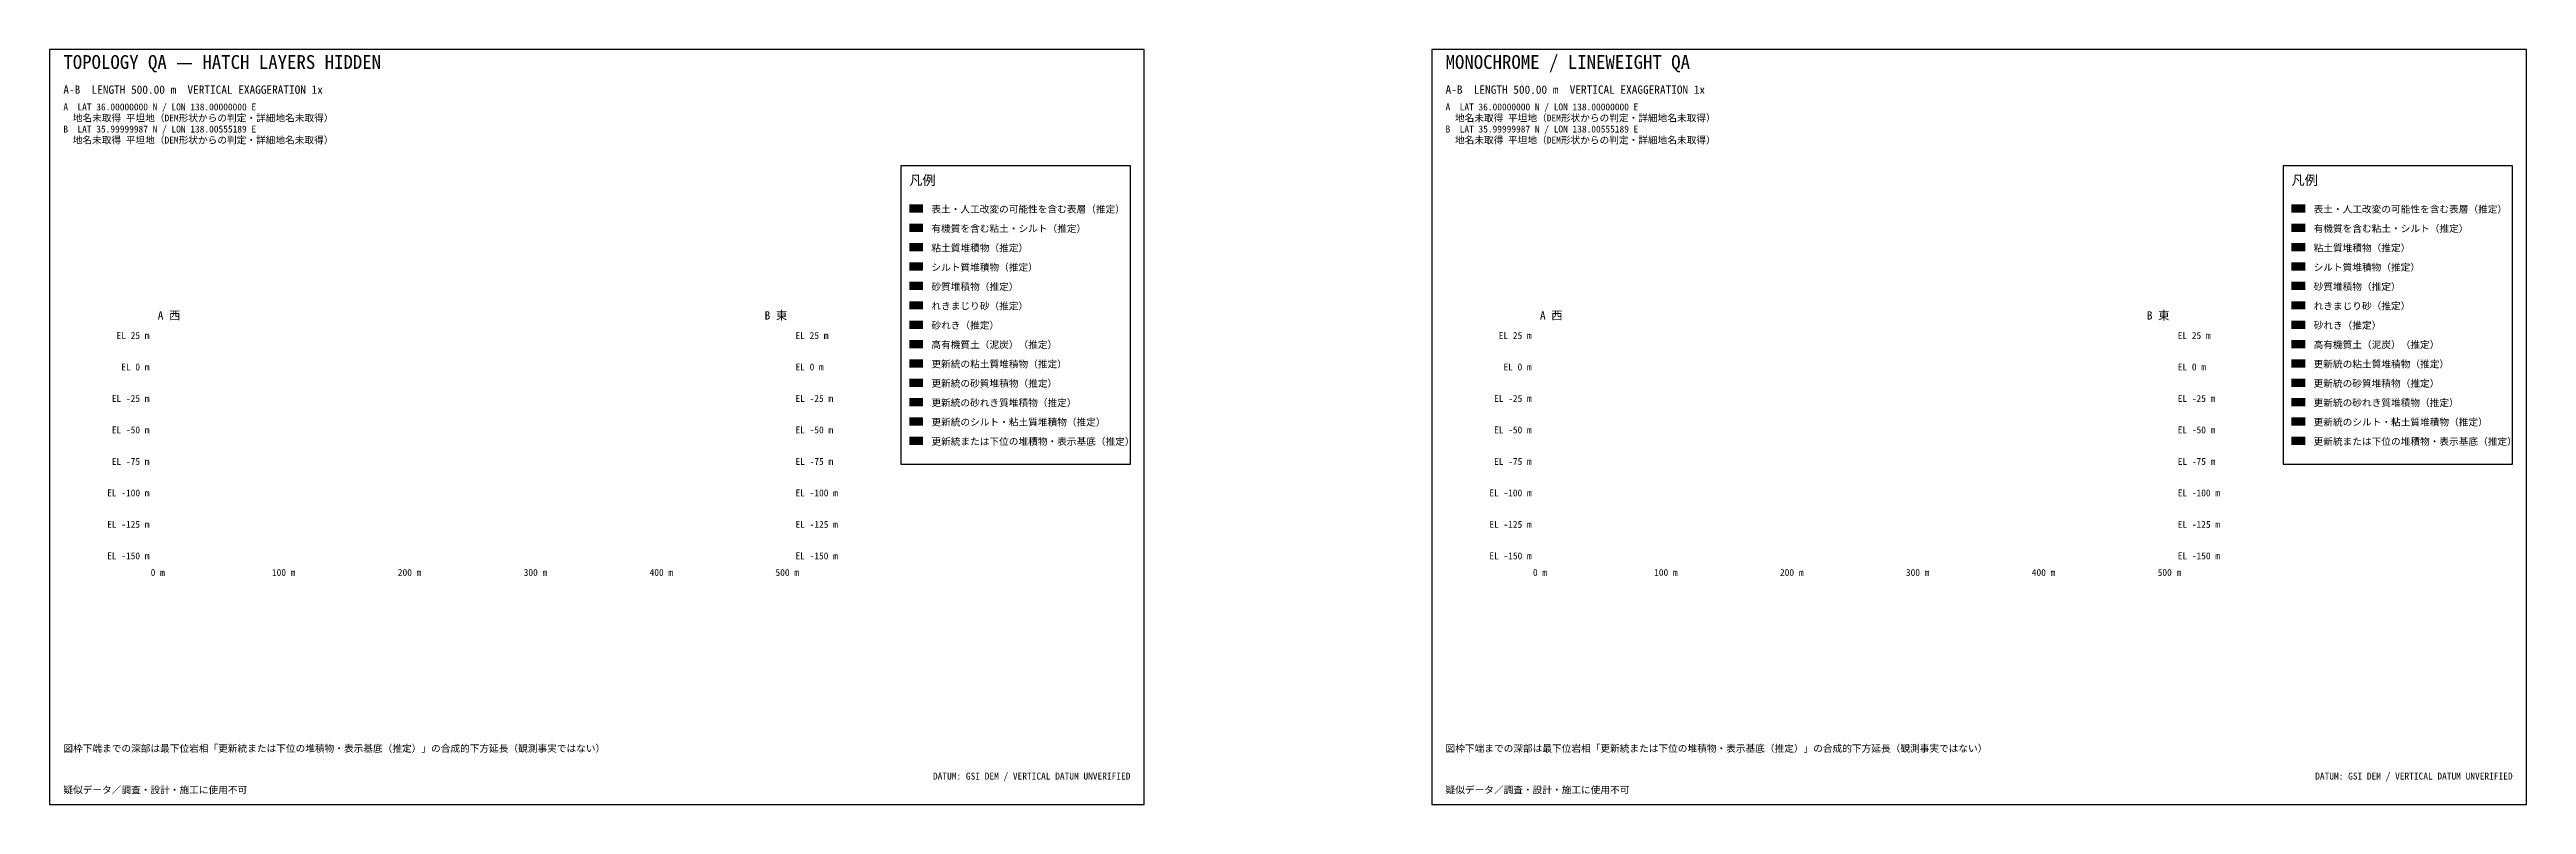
# Model space of a CAD drawing. Extents: x -26 to 2908, y -157 to 285.
# Drawn here: x 2012 to 2908, y 12 to 285 of the extents above; entities that cross this region are included whole.
import ezdxf
from ezdxf.enums import TextEntityAlignment as Align

# ---------------------------------------------------------------- set-up
doc = ezdxf.new("R2010")
doc.units = 0
doc.header["$MEASUREMENT"] = 0
doc.layers.add('91_モデル空間図面_GEO_MONOCHROME_QA', color=7, linetype='Continuous')
doc.layers.add('91_モデル空間図面_GEO_TOPOLOGY_QA', color=7, linetype='Continuous')
doc.styles.add('MS_GOTHIC', font='MS Gothic.ttf')

msp = doc.modelspace()

# ---------------------------------------------------------------- linework, layer by layer
at = {"layer": '91_モデル空間図面_GEO_MONOCHROME_QA', "linetype": 'Continuous'}
for points in [[(2512, 12), (2908, 12), (2908, 285), (2512, 285)], [(2820, 135), (2903, 135), (2903, 243), (2820, 243)]]:
    msp.add_lwpolyline(points, close=True, dxfattribs=at)
at = {"layer": '91_モデル空間図面_GEO_MONOCHROME_QA', "color": 252, "linetype": 'Continuous', "true_color": 0x848484}
msp.add_solid([(2823, 226), (2828, 226), (2823, 229), (2828, 229)], dxfattribs=at)
at = {"layer": '91_モデル空間図面_GEO_MONOCHROME_QA', "color": 252, "linetype": 'Continuous', "true_color": 0x858585}
for points in [[(2823, 219), (2828, 219), (2823, 222), (2828, 222)], [(2823, 170), (2828, 170), (2823, 173), (2828, 173)]]:
    msp.add_solid(points, dxfattribs=at)
at = {"layer": '91_モデル空間図面_GEO_MONOCHROME_QA', "color": 253, "linetype": 'Continuous', "true_color": 0xa1a1a1}
msp.add_solid([(2823, 212), (2828, 212), (2823, 215), (2828, 215)], dxfattribs=at)
at = {"layer": '91_モデル空間図面_GEO_MONOCHROME_QA', "color": 253, "linetype": 'Continuous', "true_color": 0xa8a8a8}
msp.add_solid([(2823, 205), (2828, 205), (2823, 208), (2828, 208)], dxfattribs=at)
at = {"layer": '91_モデル空間図面_GEO_MONOCHROME_QA', "color": 9, "linetype": 'Continuous', "true_color": 0xbcbcbc}
msp.add_solid([(2823, 198), (2828, 198), (2823, 201), (2828, 201)], dxfattribs=at)
at = {"layer": '91_モデル空間図面_GEO_MONOCHROME_QA', "color": 253, "linetype": 'Continuous', "true_color": 0xa0a0a0}
msp.add_solid([(2823, 191), (2828, 191), (2823, 194), (2828, 194)], dxfattribs=at)
at = {"layer": '91_モデル空間図面_GEO_MONOCHROME_QA', "color": 252, "linetype": 'Continuous', "true_color": 0x8c8c8c}
msp.add_solid([(2823, 184), (2828, 184), (2823, 187), (2828, 187)], dxfattribs=at)
at = {"layer": '91_モデル空間図面_GEO_MONOCHROME_QA', "color": 251, "linetype": 'Continuous', "true_color": 0x5c5c5c}
msp.add_solid([(2823, 177), (2828, 177), (2823, 180), (2828, 180)], dxfattribs=at)
at = {"layer": '91_モデル空間図面_GEO_MONOCHROME_QA', "color": 253, "linetype": 'Continuous', "true_color": 0xa5a5a5}
msp.add_solid([(2823, 163), (2828, 163), (2823, 166), (2828, 166)], dxfattribs=at)
at = {"layer": '91_モデル空間図面_GEO_MONOCHROME_QA', "color": 8, "linetype": 'Continuous', "true_color": 0x7c7c7c}
msp.add_solid([(2823, 156), (2828, 156), (2823, 159), (2828, 159)], dxfattribs=at)
at = {"layer": '91_モデル空間図面_GEO_MONOCHROME_QA', "color": 8, "linetype": 'Continuous', "true_color": 0x7b7b7b}
msp.add_solid([(2823, 149), (2828, 149), (2823, 152), (2828, 152)], dxfattribs=at)
at = {"layer": '91_モデル空間図面_GEO_MONOCHROME_QA', "color": 251, "linetype": 'Continuous', "true_color": 0x676767}
msp.add_solid([(2823, 142), (2828, 142), (2823, 145), (2828, 145)], dxfattribs=at)
at = {"layer": '91_モデル空間図面_GEO_TOPOLOGY_QA', "linetype": 'Continuous'}
for points in [[(2012, 12), (2408, 12), (2408, 285), (2012, 285)], [(2320, 135), (2403, 135), (2403, 243), (2320, 243)]]:
    msp.add_lwpolyline(points, close=True, dxfattribs=at)
at = {"layer": '91_モデル空間図面_GEO_TOPOLOGY_QA', "color": 45, "linetype": 'Continuous', "true_color": 0x9b805e}
msp.add_solid([(2323, 226), (2328, 226), (2323, 229), (2328, 229)], dxfattribs=at)
at = {"layer": '91_モデル空間図面_GEO_TOPOLOGY_QA', "color": 8, "linetype": 'Continuous', "true_color": 0x7f8b7a}
msp.add_solid([(2323, 219), (2328, 219), (2323, 222), (2328, 222)], dxfattribs=at)
at = {"layer": '91_モデル空間図面_GEO_TOPOLOGY_QA', "color": 253, "linetype": 'Continuous', "true_color": 0x98a6a3}
msp.add_solid([(2323, 212), (2328, 212), (2323, 215), (2328, 215)], dxfattribs=at)
at = {"layer": '91_モデル空間図面_GEO_TOPOLOGY_QA', "color": 253, "linetype": 'Continuous', "true_color": 0xaaa99d}
msp.add_solid([(2323, 205), (2328, 205), (2323, 208), (2328, 208)], dxfattribs=at)
at = {"layer": '91_モデル空間図面_GEO_TOPOLOGY_QA', "color": 43, "linetype": 'Continuous', "true_color": 0xd6bd76}
msp.add_solid([(2323, 198), (2328, 198), (2323, 201), (2328, 201)], dxfattribs=at)
at = {"layer": '91_モデル空間図面_GEO_TOPOLOGY_QA', "color": 33, "linetype": 'Continuous', "true_color": 0xbf9b69}
msp.add_solid([(2323, 191), (2328, 191), (2323, 194), (2328, 194)], dxfattribs=at)
at = {"layer": '91_モデル空間図面_GEO_TOPOLOGY_QA', "color": 45, "linetype": 'Continuous', "true_color": 0xaa8564}
msp.add_solid([(2323, 184), (2328, 184), (2323, 187), (2328, 187)], dxfattribs=at)
at = {"layer": '91_モデル空間図面_GEO_TOPOLOGY_QA', "color": 251, "linetype": 'Continuous', "true_color": 0x665b45}
msp.add_solid([(2323, 177), (2328, 177), (2323, 180), (2328, 180)], dxfattribs=at)
at = {"layer": '91_モデル空間図面_GEO_TOPOLOGY_QA', "color": 252, "linetype": 'Continuous', "true_color": 0x7d8988}
msp.add_solid([(2323, 170), (2328, 170), (2323, 173), (2328, 173)], dxfattribs=at)
at = {"layer": '91_モデル空間図面_GEO_TOPOLOGY_QA', "color": 33, "linetype": 'Continuous', "true_color": 0xb8a477}
msp.add_solid([(2323, 163), (2328, 163), (2323, 166), (2328, 166)], dxfattribs=at)
at = {"layer": '91_モデル空間図面_GEO_TOPOLOGY_QA', "color": 35, "linetype": 'Continuous', "true_color": 0x92765f}
msp.add_solid([(2323, 156), (2328, 156), (2323, 159), (2328, 159)], dxfattribs=at)
at = {"layer": '91_モデル空間図面_GEO_TOPOLOGY_QA', "color": 8, "linetype": 'Continuous', "true_color": 0x747f7d}
msp.add_solid([(2323, 149), (2328, 149), (2323, 152), (2328, 152)], dxfattribs=at)
at = {"layer": '91_モデル空間図面_GEO_TOPOLOGY_QA', "color": 251, "linetype": 'Continuous', "true_color": 0x666866}
msp.add_solid([(2323, 142), (2328, 142), (2323, 145), (2328, 145)], dxfattribs=at)

# ---------------------------------------------------------------- texts
at = {"layer": '91_モデル空間図面_GEO_MONOCHROME_QA', "linetype": 'Continuous', "style": 'MS_GOTHIC'}
for s, height, p in [('MONOCHROME / LINEWEIGHT QA', 5, (2517, 278)), ('A-B  LENGTH 500.00 m  VERTICAL EXAGGERATION 1x', 3, (2517, 269)), ('A  LAT 36.00000000 N / LON 138.00000000 E', 2.5, (2517, 263)), ('  地名未取得 平坦地（DEM形状からの判定・詳細地名未取得）', 2.5, (2517, 259)), ('B  LAT 35.99999987 N / LON 138.00555189 E', 2.5, (2517, 255)), ('  地名未取得 平坦地（DEM形状からの判定・詳細地名未取得）', 2.5, (2517, 251)), ('凡例', 3.5, (2823, 236)), ('表土・人工改変の可能性を含む表層（推定）', 2.5, (2831, 226)), ('有機質を含む粘土・シルト（推定）', 2.5, (2831, 219)), ('粘土質堆積物（推定）', 2.5, (2831, 212)), ('シルト質堆積物（推定）', 2.5, (2831, 205)), ('砂質堆積物（推定）', 2.5, (2831, 198)), ('A 西', 3, (2551.15, 187.35)), ('れきまじり砂（推定）', 2.5, (2831, 191)), ('EL 25 m', 2.5, (2781.85, 180.35)), ('砂れき（推定）', 2.5, (2831, 184)), ('高有機質土（泥炭）（推定）', 2.5, (2831, 177)), ('EL 0 m', 2.5, (2781.85, 168.96)), ('更新統の粘土質堆積物（推定）', 2.5, (2831, 170)), ('更新統の砂質堆積物（推定）', 2.5, (2831, 163)), ('EL -25 m', 2.5, (2781.85, 157.58)), ('更新統の砂れき質堆積物（推定）', 2.5, (2831, 156)), ('EL -50 m', 2.5, (2781.85, 146.19)), ('更新統のシルト・粘土質堆積物（推定）', 2.5, (2831, 149)), ('更新統または下位の堆積物・表示基底（推定）', 2.5, (2831, 142)), ('EL -75 m', 2.5, (2781.85, 134.81)), ('EL -100 m', 2.5, (2781.85, 123.42)), ('EL -125 m', 2.5, (2781.85, 112.04)), ('EL -150 m', 2.5, (2781.85, 100.65)), ('図枠下端までの深部は最下位岩相「更新統または下位の堆積物・表示基底（推定）」の合成的下方延長（観測事実ではない）', 2.5, (2517, 31)), ('疑似データ／調査・設計・施工に使用不可', 2.5, (2517, 16))]:
    msp.add_text(s, height=height, dxfattribs=at).set_placement(p)
for s, height, p in [('B 東', 3, (2778.85, 187.35)), ('EL 25 m', 2.5, (2548.15, 180.35)), ('EL 0 m', 2.5, (2548.15, 168.96)), ('EL -25 m', 2.5, (2548.15, 157.58)), ('EL -50 m', 2.5, (2548.15, 146.19)), ('EL -75 m', 2.5, (2548.15, 134.81)), ('EL -100 m', 2.5, (2548.15, 123.42)), ('EL -125 m', 2.5, (2548.15, 112.04)), ('EL -150 m', 2.5, (2548.15, 100.65)), ('DATUM: GSI DEM / VERTICAL DATUM UNVERIFIED', 2.5, (2903, 21))]:
    msp.add_text(s, height=height, dxfattribs=at).set_placement(p, align=Align.RIGHT)
for s, p in [('0 m', (2551.15, 94.65)), ('100 m', (2596.69, 94.65)), ('200 m', (2642.23, 94.65)), ('300 m', (2687.77, 94.65)), ('400 m', (2733.31, 94.65)), ('500 m', (2778.85, 94.65))]:
    msp.add_text(s, height=2.5, dxfattribs=at).set_placement(p, align=Align.CENTER)
at = {"layer": '91_モデル空間図面_GEO_TOPOLOGY_QA', "linetype": 'Continuous', "style": 'MS_GOTHIC'}
for s, height, p in [('TOPOLOGY QA — HATCH LAYERS HIDDEN', 5, (2017, 278)), ('A-B  LENGTH 500.00 m  VERTICAL EXAGGERATION 1x', 3, (2017, 269)), ('A  LAT 36.00000000 N / LON 138.00000000 E', 2.5, (2017, 263)), ('  地名未取得 平坦地（DEM形状からの判定・詳細地名未取得）', 2.5, (2017, 259)), ('B  LAT 35.99999987 N / LON 138.00555189 E', 2.5, (2017, 255)), ('  地名未取得 平坦地（DEM形状からの判定・詳細地名未取得）', 2.5, (2017, 251)), ('凡例', 3.5, (2323, 236)), ('表土・人工改変の可能性を含む表層（推定）', 2.5, (2331, 226)), ('有機質を含む粘土・シルト（推定）', 2.5, (2331, 219)), ('粘土質堆積物（推定）', 2.5, (2331, 212)), ('シルト質堆積物（推定）', 2.5, (2331, 205)), ('砂質堆積物（推定）', 2.5, (2331, 198)), ('A 西', 3, (2051.15, 187.35)), ('れきまじり砂（推定）', 2.5, (2331, 191)), ('EL 25 m', 2.5, (2281.85, 180.35)), ('砂れき（推定）', 2.5, (2331, 184)), ('高有機質土（泥炭）（推定）', 2.5, (2331, 177)), ('EL 0 m', 2.5, (2281.85, 168.96)), ('更新統の粘土質堆積物（推定）', 2.5, (2331, 170)), ('更新統の砂質堆積物（推定）', 2.5, (2331, 163)), ('EL -25 m', 2.5, (2281.85, 157.58)), ('更新統の砂れき質堆積物（推定）', 2.5, (2331, 156)), ('EL -50 m', 2.5, (2281.85, 146.19)), ('更新統のシルト・粘土質堆積物（推定）', 2.5, (2331, 149)), ('更新統または下位の堆積物・表示基底（推定）', 2.5, (2331, 142)), ('EL -75 m', 2.5, (2281.85, 134.81)), ('EL -100 m', 2.5, (2281.85, 123.42)), ('EL -125 m', 2.5, (2281.85, 112.04)), ('EL -150 m', 2.5, (2281.85, 100.65)), ('図枠下端までの深部は最下位岩相「更新統または下位の堆積物・表示基底（推定）」の合成的下方延長（観測事実ではない）', 2.5, (2017, 31)), ('疑似データ／調査・設計・施工に使用不可', 2.5, (2017, 16))]:
    msp.add_text(s, height=height, dxfattribs=at).set_placement(p)
for s, height, p in [('B 東', 3, (2278.85, 187.35)), ('EL 25 m', 2.5, (2048.15, 180.35)), ('EL 0 m', 2.5, (2048.15, 168.96)), ('EL -25 m', 2.5, (2048.15, 157.58)), ('EL -50 m', 2.5, (2048.15, 146.19)), ('EL -75 m', 2.5, (2048.15, 134.81)), ('EL -100 m', 2.5, (2048.15, 123.42)), ('EL -125 m', 2.5, (2048.15, 112.04)), ('EL -150 m', 2.5, (2048.15, 100.65)), ('DATUM: GSI DEM / VERTICAL DATUM UNVERIFIED', 2.5, (2403, 21))]:
    msp.add_text(s, height=height, dxfattribs=at).set_placement(p, align=Align.RIGHT)
for s, p in [('0 m', (2051.15, 94.65)), ('100 m', (2096.69, 94.65)), ('200 m', (2142.23, 94.65)), ('300 m', (2187.77, 94.65)), ('400 m', (2233.31, 94.65)), ('500 m', (2278.85, 94.65))]:
    msp.add_text(s, height=2.5, dxfattribs=at).set_placement(p, align=Align.CENTER)

doc.saveas('drawing.dxf')
